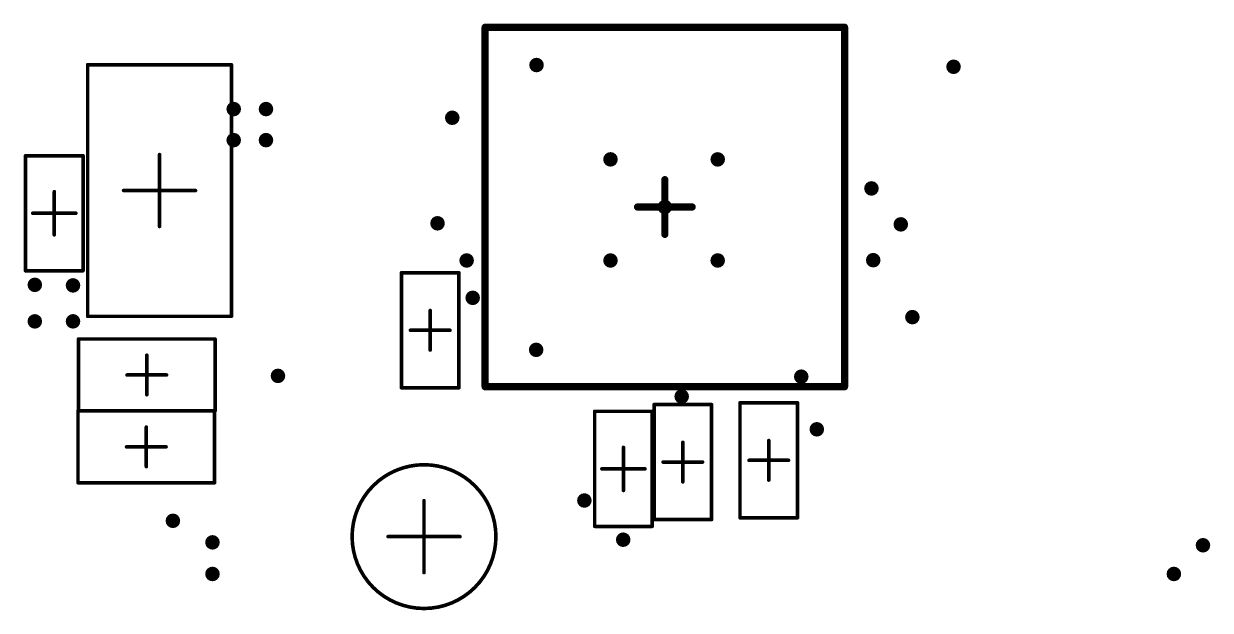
# Model space of a CAD drawing. Header units: inches. Extents: x -0.46 to 4.93, y -0.49 to 6.86.
# Drawn here: x 0.543 to 1.192, y 3.959 to 4.28 of the extents above; entities that cross this region are included whole.
import ezdxf

# ---------------------------------------------------------------- set-up
doc = ezdxf.new("R2010")
doc.units = ezdxf.units.IN
doc.header["$MEASUREMENT"] = 0
doc.layers.add('Top Courtyard', color=56, linetype='Continuous')
doc.layers.add('Via Holes', color=16, linetype='Continuous')

# ---------------------------------------------------------------- blocks, each defined once
blk = doc.blocks.new('CAPC0402_1005_70_L_222')
at = {"layer": 'Top Courtyard'}
for points in [[(-0.0315, 0.01575, 0.00197, 0.00197, 0), (0.0315, 0.01575, 0.00197, 0.00197, 0)], [(-0.0315, 0.01575, 0.00197, 0.00197, 0), (-0.0315, -0.01575, 0.00197, 0.00197, 0)], [(0.0315, 0.01575, 0.00197, 0.00197, 0), (0.0315, -0.01575, 0.00197, 0.00197, 0)], [(0, 0.01181, 0.00197, 0.00197, 0), (0, -0.01181, 0.00197, 0.00197, 0)], [(-0.01181, 0, 0.00197, 0.00197, 0), (0.01181, 0, 0.00197, 0.00197, 0)], [(-0.0315, -0.01575, 0.00197, 0.00197, 0), (0.0315, -0.01575, 0.00197, 0.00197, 0)]]:
    blk.add_lwpolyline(points, format="xyseb", dxfattribs=at)
for points in [[(-0.03199, 0.01575, 0.000984, 0.000984, 1), (-0.031, 0.01575, 0.000984, 0.000984, 1)], [(-0.03199, 0.01575, 0.000984, 0.000984, 1), (-0.031, 0.01575, 0.000984, 0.000984, 1)], [(0.031, 0.01575, 0.000984, 0.000984, 1), (0.03199, 0.01575, 0.000984, 0.000984, 1)], [(0.031, 0.01575, 0.000984, 0.000984, 1), (0.03199, 0.01575, 0.000984, 0.000984, 1)], [(-0.00049, 0.01181, 0.000984, 0.000984, 1), (0.00049, 0.01181, 0.000984, 0.000984, 1)], [(-0.0123, 0, 0.000984, 0.000984, 1), (-0.01132, 0, 0.000984, 0.000984, 1)], [(0.01132, 0, 0.000984, 0.000984, 1), (0.0123, 0, 0.000984, 0.000984, 1)], [(-0.00049, -0.01181, 0.000984, 0.000984, 1), (0.00049, -0.01181, 0.000984, 0.000984, 1)], [(-0.03199, -0.01575, 0.000984, 0.000984, 1), (-0.031, -0.01575, 0.000984, 0.000984, 1)], [(-0.03199, -0.01575, 0.000984, 0.000984, 1), (-0.031, -0.01575, 0.000984, 0.000984, 1)], [(0.031, -0.01575, 0.000984, 0.000984, 1), (0.03199, -0.01575, 0.000984, 0.000984, 1)], [(0.031, -0.01575, 0.000984, 0.000984, 1), (0.03199, -0.01575, 0.000984, 0.000984, 1)]]:
    blk.add_lwpolyline(points, format="xyseb", close=True, dxfattribs=at)
blk = doc.blocks.new('FP_SOT994_1_MFG_235')
at = {"layer": 'Top Courtyard'}
for points in [[(-0.09843, 0.09843, 0.00394, 0.00394, 0), (-0.09843, -0.09843, 0.00394, 0.00394, 0)], [(0.09843, 0.09843, 0.00394, 0.00394, 0), (-0.09843, 0.09843, 0.00394, 0.00394, 0)], [(0.09843, 0.09843, 0.00394, 0.00394, 0), (0.09843, -0.09843, 0.00394, 0.00394, 0)], [(0, 0.015, 0.00394, 0.00394, 0), (0, 0, 0.00394, 0.00394, 0)], [(0, 0, 0.00394, 0.00394, 0), (-0.015, 0, 0.00394, 0.00394, 0)], [(0, 0, 0.00394, 0.00394, 0), (0, -0.015, 0.00394, 0.00394, 0)], [(0.015, 0, 0.00394, 0.00394, 0), (0, 0, 0.00394, 0.00394, 0)], [(0.09843, -0.09843, 0.00394, 0.00394, 0), (-0.09843, -0.09843, 0.00394, 0.00394, 0)]]:
    blk.add_lwpolyline(points, format="xyseb", dxfattribs=at)
for points in [[(-0.09941, 0.09843, 0.00197, 0.00197, 1), (-0.09744, 0.09843, 0.00197, 0.00197, 1)], [(-0.09941, 0.09843, 0.00197, 0.00197, 1), (-0.09744, 0.09843, 0.00197, 0.00197, 1)], [(0.09744, 0.09843, 0.00197, 0.00197, 1), (0.09941, 0.09843, 0.00197, 0.00197, 1)], [(0.09744, 0.09843, 0.00197, 0.00197, 1), (0.09941, 0.09843, 0.00197, 0.00197, 1)], [(-0.00098, 0.015, 0.00197, 0.00197, 1), (0.00098, 0.015, 0.00197, 0.00197, 1)], [(-0.01598, 0, 0.00197, 0.00197, 1), (-0.01402, 0, 0.00197, 0.00197, 1)], [(-0.00098, 0, 0.00197, 0.00197, 1), (0.00098, 0, 0.00197, 0.00197, 1)], [(-0.00098, 0, 0.00197, 0.00197, 1), (0.00098, 0, 0.00197, 0.00197, 1)], [(-0.00098, 0, 0.00197, 0.00197, 1), (0.00098, 0, 0.00197, 0.00197, 1)], [(-0.00098, 0, 0.00197, 0.00197, 1), (0.00098, 0, 0.00197, 0.00197, 1)], [(0.01402, 0, 0.00197, 0.00197, 1), (0.01598, 0, 0.00197, 0.00197, 1)], [(-0.00098, -0.015, 0.00197, 0.00197, 1), (0.00098, -0.015, 0.00197, 0.00197, 1)], [(-0.09941, -0.09843, 0.00197, 0.00197, 1), (-0.09744, -0.09843, 0.00197, 0.00197, 1)], [(-0.09941, -0.09843, 0.00197, 0.00197, 1), (-0.09744, -0.09843, 0.00197, 0.00197, 1)], [(0.09744, -0.09843, 0.00197, 0.00197, 1), (0.09941, -0.09843, 0.00197, 0.00197, 1)], [(0.09744, -0.09843, 0.00197, 0.00197, 1), (0.09941, -0.09843, 0.00197, 0.00197, 1)]]:
    blk.add_lwpolyline(points, format="xyseb", close=True, dxfattribs=at)
blk = doc.blocks.new('RESC0402_1005__L_248')
at = {"layer": 'Top Courtyard'}
for points in [[(-0.0315, -0.01575, 0.00197, 0.00197, 0), (-0.0315, 0.01575, 0.00197, 0.00197, 0)], [(0.0315, 0.01575, 0.00197, 0.00197, 0), (-0.0315, 0.01575, 0.00197, 0.00197, 0)], [(0.0315, -0.01575, 0.00197, 0.00197, 0), (0.0315, 0.01575, 0.00197, 0.00197, 0)], [(0, -0.01083, 0.00197, 0.00197, 0), (0, 0.01083, 0.00197, 0.00197, 0)], [(0.01083, 0, 0.00197, 0.00197, 0), (-0.01083, 0, 0.00197, 0.00197, 0)], [(0.0315, -0.01575, 0.00197, 0.00197, 0), (-0.0315, -0.01575, 0.00197, 0.00197, 0)]]:
    blk.add_lwpolyline(points, format="xyseb", dxfattribs=at)
for points in [[(-0.03199, 0.01575, 0.000984, 0.000984, 1), (-0.031, 0.01575, 0.000984, 0.000984, 1)], [(-0.03199, 0.01575, 0.000984, 0.000984, 1), (-0.031, 0.01575, 0.000984, 0.000984, 1)], [(0.031, 0.01575, 0.000984, 0.000984, 1), (0.03199, 0.01575, 0.000984, 0.000984, 1)], [(0.031, 0.01575, 0.000984, 0.000984, 1), (0.03199, 0.01575, 0.000984, 0.000984, 1)], [(-0.00049, 0.01083, 0.000984, 0.000984, 1), (0.00049, 0.01083, 0.000984, 0.000984, 1)], [(-0.01132, 0, 0.000984, 0.000984, 1), (-0.01033, 0, 0.000984, 0.000984, 1)], [(0.01033, 0, 0.000984, 0.000984, 1), (0.01132, 0, 0.000984, 0.000984, 1)], [(-0.00049, -0.01083, 0.000984, 0.000984, 1), (0.00049, -0.01083, 0.000984, 0.000984, 1)], [(-0.03199, -0.01575, 0.000984, 0.000984, 1), (-0.031, -0.01575, 0.000984, 0.000984, 1)], [(-0.03199, -0.01575, 0.000984, 0.000984, 1), (-0.031, -0.01575, 0.000984, 0.000984, 1)], [(0.031, -0.01575, 0.000984, 0.000984, 1), (0.03199, -0.01575, 0.000984, 0.000984, 1)], [(0.031, -0.01575, 0.000984, 0.000984, 1), (0.03199, -0.01575, 0.000984, 0.000984, 1)]]:
    blk.add_lwpolyline(points, format="xyseb", close=True, dxfattribs=at)
blk = doc.blocks.new('RESC0402_1005__L_249')
at = {"layer": 'Top Courtyard'}
for points in [[(-0.0315, -0.01575, 0.00197, 0.00197, 0), (-0.0315, 0.01575, 0.00197, 0.00197, 0)], [(0.0315, 0.01575, 0.00197, 0.00197, 0), (-0.0315, 0.01575, 0.00197, 0.00197, 0)], [(0.0315, -0.01575, 0.00197, 0.00197, 0), (0.0315, 0.01575, 0.00197, 0.00197, 0)], [(0, -0.01083, 0.00197, 0.00197, 0), (0, 0.01083, 0.00197, 0.00197, 0)], [(0.01083, 0, 0.00197, 0.00197, 0), (-0.01083, 0, 0.00197, 0.00197, 0)], [(0.0315, -0.01575, 0.00197, 0.00197, 0), (-0.0315, -0.01575, 0.00197, 0.00197, 0)]]:
    blk.add_lwpolyline(points, format="xyseb", dxfattribs=at)
for points in [[(-0.03199, 0.01575, 0.000984, 0.000984, 1), (-0.031, 0.01575, 0.000984, 0.000984, 1)], [(-0.03199, 0.01575, 0.000984, 0.000984, 1), (-0.031, 0.01575, 0.000984, 0.000984, 1)], [(0.031, 0.01575, 0.000984, 0.000984, 1), (0.03199, 0.01575, 0.000984, 0.000984, 1)], [(0.031, 0.01575, 0.000984, 0.000984, 1), (0.03199, 0.01575, 0.000984, 0.000984, 1)], [(-0.00049, 0.01083, 0.000984, 0.000984, 1), (0.00049, 0.01083, 0.000984, 0.000984, 1)], [(-0.01132, 0, 0.000984, 0.000984, 1), (-0.01033, 0, 0.000984, 0.000984, 1)], [(0.01033, 0, 0.000984, 0.000984, 1), (0.01132, 0, 0.000984, 0.000984, 1)], [(-0.00049, -0.01083, 0.000984, 0.000984, 1), (0.00049, -0.01083, 0.000984, 0.000984, 1)], [(-0.03199, -0.01575, 0.000984, 0.000984, 1), (-0.031, -0.01575, 0.000984, 0.000984, 1)], [(-0.03199, -0.01575, 0.000984, 0.000984, 1), (-0.031, -0.01575, 0.000984, 0.000984, 1)], [(0.031, -0.01575, 0.000984, 0.000984, 1), (0.03199, -0.01575, 0.000984, 0.000984, 1)], [(0.031, -0.01575, 0.000984, 0.000984, 1), (0.03199, -0.01575, 0.000984, 0.000984, 1)]]:
    blk.add_lwpolyline(points, format="xyseb", close=True, dxfattribs=at)
blk = doc.blocks.new('RESC0402_1005__L_250')
at = {"layer": 'Top Courtyard'}
for points in [[(-0.0315, 0.01575, 0.00197, 0.00197, 0), (-0.0315, -0.01575, 0.00197, 0.00197, 0)], [(-0.0315, 0.01575, 0.00197, 0.00197, 0), (0.0315, 0.01575, 0.00197, 0.00197, 0)], [(0.0315, 0.01575, 0.00197, 0.00197, 0), (0.0315, -0.01575, 0.00197, 0.00197, 0)], [(0, 0.01083, 0.00197, 0.00197, 0), (0, -0.01083, 0.00197, 0.00197, 0)], [(-0.01083, 0, 0.00197, 0.00197, 0), (0.01083, 0, 0.00197, 0.00197, 0)], [(-0.0315, -0.01575, 0.00197, 0.00197, 0), (0.0315, -0.01575, 0.00197, 0.00197, 0)]]:
    blk.add_lwpolyline(points, format="xyseb", dxfattribs=at)
for points in [[(-0.03199, 0.01575, 0.000984, 0.000984, 1), (-0.031, 0.01575, 0.000984, 0.000984, 1)], [(-0.03199, 0.01575, 0.000984, 0.000984, 1), (-0.031, 0.01575, 0.000984, 0.000984, 1)], [(0.031, 0.01575, 0.000984, 0.000984, 1), (0.03199, 0.01575, 0.000984, 0.000984, 1)], [(0.031, 0.01575, 0.000984, 0.000984, 1), (0.03199, 0.01575, 0.000984, 0.000984, 1)], [(-0.00049, 0.01083, 0.000984, 0.000984, 1), (0.00049, 0.01083, 0.000984, 0.000984, 1)], [(-0.01132, 0, 0.000984, 0.000984, 1), (-0.01033, 0, 0.000984, 0.000984, 1)], [(0.01033, 0, 0.000984, 0.000984, 1), (0.01132, 0, 0.000984, 0.000984, 1)], [(-0.00049, -0.01083, 0.000984, 0.000984, 1), (0.00049, -0.01083, 0.000984, 0.000984, 1)], [(-0.03199, -0.01575, 0.000984, 0.000984, 1), (-0.031, -0.01575, 0.000984, 0.000984, 1)], [(-0.03199, -0.01575, 0.000984, 0.000984, 1), (-0.031, -0.01575, 0.000984, 0.000984, 1)], [(0.031, -0.01575, 0.000984, 0.000984, 1), (0.03199, -0.01575, 0.000984, 0.000984, 1)], [(0.031, -0.01575, 0.000984, 0.000984, 1), (0.03199, -0.01575, 0.000984, 0.000984, 1)]]:
    blk.add_lwpolyline(points, format="xyseb", close=True, dxfattribs=at)
blk = doc.blocks.new('TP100_200_NS_579')
at = {"layer": 'Top Courtyard'}
for points in [[(0.03937, 0, 0.00197, 0.00197, 1), (-0.03937, 0, 0.00197, 0.00197, 1)], [(-0.00049, 0.01968, 0.000984, 0.000984, 1), (0.00049, 0.01968, 0.000984, 0.000984, 1)], [(-0.03986, 0, 0.000984, 0.000984, 1), (-0.03888, 0, 0.000984, 0.000984, 1)], [(-0.02018, 0, 0.000984, 0.000984, 1), (-0.01919, 0, 0.000984, 0.000984, 1)], [(0.01919, 0, 0.000984, 0.000984, 1), (0.02018, 0, 0.000984, 0.000984, 1)], [(0.03888, 0, 0.000984, 0.000984, 1), (0.03986, 0, 0.000984, 0.000984, 1)], [(-0.00049, -0.01969, 0.000984, 0.000984, 1), (0.00049, -0.01969, 0.000984, 0.000984, 1)]]:
    blk.add_lwpolyline(points, format="xyseb", close=True, dxfattribs=at)
for points in [[(0, 0.01968, 0.00197, 0.00197, 0), (0, -0.01969, 0.00197, 0.00197, 0)], [(-0.01969, 0, 0.00197, 0.00197, 0), (0.01969, 0, 0.00197, 0.00197, 0)]]:
    blk.add_lwpolyline(points, format="xyseb", dxfattribs=at)
blk = doc.blocks.new('RESC0402_1005__N_654')
at = {"layer": 'Top Courtyard'}
for points in [[(-0.0374, -0.01968, 0.00197, 0.00197, 0), (-0.0374, 0.01969, 0.00197, 0.00197, 0)], [(-0.0374, 0.01969, 0.00197, 0.00197, 0), (0.0374, 0.01969, 0.00197, 0.00197, 0)], [(0.0374, -0.01968, 0.00197, 0.00197, 0), (0.0374, 0.01969, 0.00197, 0.00197, 0)], [(0, -0.01083, 0.00197, 0.00197, 0), (0, 0.01083, 0.00197, 0.00197, 0)], [(-0.01083, 0, 0.00197, 0.00197, 0), (0.01083, 0, 0.00197, 0.00197, 0)], [(-0.0374, -0.01968, 0.00197, 0.00197, 0), (0.0374, -0.01968, 0.00197, 0.00197, 0)]]:
    blk.add_lwpolyline(points, format="xyseb", dxfattribs=at)
for points in [[(-0.03789, 0.01969, 0.000984, 0.000984, 1), (-0.03691, 0.01969, 0.000984, 0.000984, 1)], [(-0.03789, 0.01969, 0.000984, 0.000984, 1), (-0.03691, 0.01969, 0.000984, 0.000984, 1)], [(0.03691, 0.01969, 0.000984, 0.000984, 1), (0.03789, 0.01969, 0.000984, 0.000984, 1)], [(0.03691, 0.01969, 0.000984, 0.000984, 1), (0.03789, 0.01969, 0.000984, 0.000984, 1)], [(-0.00049, 0.01083, 0.000984, 0.000984, 1), (0.00049, 0.01083, 0.000984, 0.000984, 1)], [(-0.01132, 0, 0.000984, 0.000984, 1), (-0.01033, 0, 0.000984, 0.000984, 1)], [(0.01033, 0, 0.000984, 0.000984, 1), (0.01132, 0, 0.000984, 0.000984, 1)], [(-0.00049, -0.01083, 0.000984, 0.000984, 1), (0.00049, -0.01083, 0.000984, 0.000984, 1)], [(-0.03789, -0.01968, 0.000984, 0.000984, 1), (-0.03691, -0.01968, 0.000984, 0.000984, 1)], [(-0.03789, -0.01968, 0.000984, 0.000984, 1), (-0.03691, -0.01968, 0.000984, 0.000984, 1)], [(0.03691, -0.01968, 0.000984, 0.000984, 1), (0.03789, -0.01968, 0.000984, 0.000984, 1)], [(0.03691, -0.01968, 0.000984, 0.000984, 1), (0.03789, -0.01968, 0.000984, 0.000984, 1)]]:
    blk.add_lwpolyline(points, format="xyseb", close=True, dxfattribs=at)
blk = doc.blocks.new('RESC0402_1005__N_655')
at = {"layer": 'Top Courtyard'}
for points in [[(-0.0374, -0.01968, 0.00197, 0.00197, 0), (-0.0374, 0.01969, 0.00197, 0.00197, 0)], [(-0.0374, 0.01969, 0.00197, 0.00197, 0), (0.0374, 0.01969, 0.00197, 0.00197, 0)], [(0.0374, -0.01968, 0.00197, 0.00197, 0), (0.0374, 0.01969, 0.00197, 0.00197, 0)], [(0, -0.01083, 0.00197, 0.00197, 0), (0, 0.01083, 0.00197, 0.00197, 0)], [(-0.01083, 0, 0.00197, 0.00197, 0), (0.01083, 0, 0.00197, 0.00197, 0)], [(-0.0374, -0.01968, 0.00197, 0.00197, 0), (0.0374, -0.01968, 0.00197, 0.00197, 0)]]:
    blk.add_lwpolyline(points, format="xyseb", dxfattribs=at)
for points in [[(-0.03789, 0.01969, 0.000984, 0.000984, 1), (-0.03691, 0.01969, 0.000984, 0.000984, 1)], [(-0.03789, 0.01969, 0.000984, 0.000984, 1), (-0.03691, 0.01969, 0.000984, 0.000984, 1)], [(0.03691, 0.01969, 0.000984, 0.000984, 1), (0.03789, 0.01969, 0.000984, 0.000984, 1)], [(0.03691, 0.01969, 0.000984, 0.000984, 1), (0.03789, 0.01969, 0.000984, 0.000984, 1)], [(-0.00049, 0.01083, 0.000984, 0.000984, 1), (0.00049, 0.01083, 0.000984, 0.000984, 1)], [(-0.01132, 0, 0.000984, 0.000984, 1), (-0.01033, 0, 0.000984, 0.000984, 1)], [(0.01033, 0, 0.000984, 0.000984, 1), (0.01132, 0, 0.000984, 0.000984, 1)], [(-0.00049, -0.01083, 0.000984, 0.000984, 1), (0.00049, -0.01083, 0.000984, 0.000984, 1)], [(-0.03789, -0.01968, 0.000984, 0.000984, 1), (-0.03691, -0.01968, 0.000984, 0.000984, 1)], [(-0.03789, -0.01968, 0.000984, 0.000984, 1), (-0.03691, -0.01968, 0.000984, 0.000984, 1)], [(0.03691, -0.01968, 0.000984, 0.000984, 1), (0.03789, -0.01968, 0.000984, 0.000984, 1)], [(0.03691, -0.01968, 0.000984, 0.000984, 1), (0.03789, -0.01968, 0.000984, 0.000984, 1)]]:
    blk.add_lwpolyline(points, format="xyseb", close=True, dxfattribs=at)
blk = doc.blocks.new('CAPC0805_2012_145_N_883')
at = {"layer": 'Top Courtyard'}
for points in [[(-0.0689, 0.03937, 0.00197, 0.00197, 0), (0.0689, 0.03937, 0.00197, 0.00197, 0)], [(-0.0689, 0.03937, 0.00197, 0.00197, 0), (-0.0689, -0.03937, 0.00197, 0.00197, 0)], [(0.0689, 0.03937, 0.00197, 0.00197, 0), (0.0689, -0.03937, 0.00197, 0.00197, 0)], [(0, 0.01969, 0.00197, 0.00197, 0), (0, -0.01968, 0.00197, 0.00197, 0)], [(-0.01969, 0, 0.00197, 0.00197, 0), (0.01969, 0, 0.00197, 0.00197, 0)], [(-0.0689, -0.03937, 0.00197, 0.00197, 0), (0.0689, -0.03937, 0.00197, 0.00197, 0)]]:
    blk.add_lwpolyline(points, format="xyseb", dxfattribs=at)
for points in [[(-0.06939, 0.03937, 0.000984, 0.000984, 1), (-0.06841, 0.03937, 0.000984, 0.000984, 1)], [(-0.06939, 0.03937, 0.000984, 0.000984, 1), (-0.06841, 0.03937, 0.000984, 0.000984, 1)], [(0.06841, 0.03937, 0.000984, 0.000984, 1), (0.06939, 0.03937, 0.000984, 0.000984, 1)], [(0.06841, 0.03937, 0.000984, 0.000984, 1), (0.06939, 0.03937, 0.000984, 0.000984, 1)], [(-0.00049, 0.01969, 0.000984, 0.000984, 1), (0.00049, 0.01969, 0.000984, 0.000984, 1)], [(-0.02018, 0, 0.000984, 0.000984, 1), (-0.01919, 0, 0.000984, 0.000984, 1)], [(0.01919, 0, 0.000984, 0.000984, 1), (0.02018, 0, 0.000984, 0.000984, 1)], [(-0.00049, -0.01968, 0.000984, 0.000984, 1), (0.00049, -0.01968, 0.000984, 0.000984, 1)], [(-0.06939, -0.03937, 0.000984, 0.000984, 1), (-0.06841, -0.03937, 0.000984, 0.000984, 1)], [(-0.06939, -0.03937, 0.000984, 0.000984, 1), (-0.06841, -0.03937, 0.000984, 0.000984, 1)], [(0.06841, -0.03937, 0.000984, 0.000984, 1), (0.06939, -0.03937, 0.000984, 0.000984, 1)], [(0.06841, -0.03937, 0.000984, 0.000984, 1), (0.06939, -0.03937, 0.000984, 0.000984, 1)]]:
    blk.add_lwpolyline(points, format="xyseb", close=True, dxfattribs=at)
blk = doc.blocks.new('CAPC0402_1005_70_L_885')
at = {"layer": 'Top Courtyard'}
for points in [[(-0.0315, 0.01575, 0.00197, 0.00197, 0), (0.0315, 0.01575, 0.00197, 0.00197, 0)], [(-0.0315, 0.01575, 0.00197, 0.00197, 0), (-0.0315, -0.01575, 0.00197, 0.00197, 0)], [(0.0315, 0.01575, 0.00197, 0.00197, 0), (0.0315, -0.01575, 0.00197, 0.00197, 0)], [(0, 0.01181, 0.00197, 0.00197, 0), (0, -0.01181, 0.00197, 0.00197, 0)], [(-0.01181, 0, 0.00197, 0.00197, 0), (0.01181, 0, 0.00197, 0.00197, 0)], [(-0.0315, -0.01575, 0.00197, 0.00197, 0), (0.0315, -0.01575, 0.00197, 0.00197, 0)]]:
    blk.add_lwpolyline(points, format="xyseb", dxfattribs=at)
for points in [[(-0.03199, 0.01575, 0.000984, 0.000984, 1), (-0.031, 0.01575, 0.000984, 0.000984, 1)], [(-0.03199, 0.01575, 0.000984, 0.000984, 1), (-0.031, 0.01575, 0.000984, 0.000984, 1)], [(0.031, 0.01575, 0.000984, 0.000984, 1), (0.03199, 0.01575, 0.000984, 0.000984, 1)], [(0.031, 0.01575, 0.000984, 0.000984, 1), (0.03199, 0.01575, 0.000984, 0.000984, 1)], [(-0.00049, 0.01181, 0.000984, 0.000984, 1), (0.00049, 0.01181, 0.000984, 0.000984, 1)], [(-0.0123, 0, 0.000984, 0.000984, 1), (-0.01132, 0, 0.000984, 0.000984, 1)], [(0.01132, 0, 0.000984, 0.000984, 1), (0.0123, 0, 0.000984, 0.000984, 1)], [(-0.00049, -0.01181, 0.000984, 0.000984, 1), (0.00049, -0.01181, 0.000984, 0.000984, 1)], [(-0.03199, -0.01575, 0.000984, 0.000984, 1), (-0.031, -0.01575, 0.000984, 0.000984, 1)], [(-0.03199, -0.01575, 0.000984, 0.000984, 1), (-0.031, -0.01575, 0.000984, 0.000984, 1)], [(0.031, -0.01575, 0.000984, 0.000984, 1), (0.03199, -0.01575, 0.000984, 0.000984, 1)], [(0.031, -0.01575, 0.000984, 0.000984, 1), (0.03199, -0.01575, 0.000984, 0.000984, 1)]]:
    blk.add_lwpolyline(points, format="xyseb", close=True, dxfattribs=at)

msp = doc.modelspace()

# ---------------------------------------------------------------- hatches: boundary and pattern name
at = {"layer": 'Via Holes'}
h = msp.add_hatch(color=7, dxfattribs=at)
edge = h.paths.add_edge_path()
edge.add_arc((0.82351, 4.25753), 0.004, 0, 360)
h = msp.add_hatch(color=7, dxfattribs=at)
edge = h.paths.add_edge_path()
edge.add_arc((1.05186, 4.25658), 0.004, 0, 360)
h = msp.add_hatch(color=7, dxfattribs=at)
edge = h.paths.add_edge_path()
edge.add_arc((0.6577, 4.23342), 0.004, 0, 360)
h = msp.add_hatch(color=7, dxfattribs=at)
edge = h.paths.add_edge_path()
edge.add_arc((0.67536, 4.23342), 0.004, 0, 360)
h = msp.add_hatch(color=7, dxfattribs=at)
edge = h.paths.add_edge_path()
edge.add_arc((0.77738, 4.22866), 0.004, 0, 360)
h = msp.add_hatch(color=7, dxfattribs=at)
edge = h.paths.add_edge_path()
edge.add_arc((0.6577, 4.2164), 0.004, 0, 360)
h = msp.add_hatch(color=7, dxfattribs=at)
edge = h.paths.add_edge_path()
edge.add_arc((0.67536, 4.2164), 0.004, 0, 360)
h = msp.add_hatch(color=7, dxfattribs=at)
edge = h.paths.add_edge_path()
edge.add_arc((0.86401, 4.20586), 0.004, 0, 360)
h = msp.add_hatch(color=7, dxfattribs=at)
edge = h.paths.add_edge_path()
edge.add_arc((0.92273, 4.20586), 0.004, 0, 360)
h = msp.add_hatch(color=7, dxfattribs=at)
edge = h.paths.add_edge_path()
edge.add_arc((1.00691, 4.18996), 0.004, 0, 360)
h = msp.add_hatch(color=7, dxfattribs=at)
edge = h.paths.add_edge_path()
edge.add_arc((0.89378, 4.17978), 0.004, 0, 360)
h = msp.add_hatch(color=7, dxfattribs=at)
edge = h.paths.add_edge_path()
edge.add_arc((0.76931, 4.17085), 0.004, 0, 360)
h = msp.add_hatch(color=7, dxfattribs=at)
edge = h.paths.add_edge_path()
edge.add_arc((1.02297, 4.17027), 0.004, 0, 360)
h = msp.add_hatch(color=7, dxfattribs=at)
edge = h.paths.add_edge_path()
edge.add_arc((0.78525, 4.15049), 0.004, 0, 360)
h = msp.add_hatch(color=7, dxfattribs=at)
edge = h.paths.add_edge_path()
edge.add_arc((0.86401, 4.15049), 0.004, 0, 360)
h = msp.add_hatch(color=7, dxfattribs=at)
edge = h.paths.add_edge_path()
edge.add_arc((0.92273, 4.15049), 0.004, 0, 360)
h = msp.add_hatch(color=7, dxfattribs=at)
edge = h.paths.add_edge_path()
edge.add_arc((1.00788, 4.15065), 0.004, 0, 360)
h = msp.add_hatch(color=7, dxfattribs=at)
edge = h.paths.add_edge_path()
edge.add_arc((0.54878, 4.13715), 0.004, 0, 360)
h = msp.add_hatch(color=7, dxfattribs=at)
edge = h.paths.add_edge_path()
edge.add_arc((0.56969, 4.13683), 0.004, 0, 360)
h = msp.add_hatch(color=7, dxfattribs=at)
edge = h.paths.add_edge_path()
edge.add_arc((0.78857, 4.13003), 0.004, 0, 360)
h = msp.add_hatch(color=7, dxfattribs=at)
edge = h.paths.add_edge_path()
edge.add_arc((0.54879, 4.11714), 0.004, 0, 360)
h = msp.add_hatch(color=7, dxfattribs=at)
edge = h.paths.add_edge_path()
edge.add_arc((0.56969, 4.11714), 0.004, 0, 360)
h = msp.add_hatch(color=7, dxfattribs=at)
edge = h.paths.add_edge_path()
edge.add_arc((1.02932, 4.11946), 0.004, 0, 360)
h = msp.add_hatch(color=7, dxfattribs=at)
edge = h.paths.add_edge_path()
edge.add_arc((0.82331, 4.10156), 0.004, 0, 360)
h = msp.add_hatch(color=7, dxfattribs=at)
edge = h.paths.add_edge_path()
edge.add_arc((0.68193, 4.08728), 0.004, 0, 360)
h = msp.add_hatch(color=7, dxfattribs=at)
edge = h.paths.add_edge_path()
edge.add_arc((0.96849, 4.08684), 0.004, 0, 360)
h = msp.add_hatch(color=7, dxfattribs=at)
edge = h.paths.add_edge_path()
edge.add_arc((0.903, 4.076), 0.004, 0, 360)
h = msp.add_hatch(color=7, dxfattribs=at)
edge = h.paths.add_edge_path()
edge.add_arc((0.977, 4.058), 0.004, 0, 360)
h = msp.add_hatch(color=7, dxfattribs=at)
edge = h.paths.add_edge_path()
edge.add_arc((0.84971, 4.01902), 0.004, 0, 360)
h = msp.add_hatch(color=7, dxfattribs=at)
edge = h.paths.add_edge_path()
edge.add_arc((0.62441, 4.0079), 0.004, 0, 360)
h = msp.add_hatch(color=7, dxfattribs=at)
edge = h.paths.add_edge_path()
edge.add_arc((0.64606, 3.99608), 0.004, 0, 360)
h = msp.add_hatch(color=7, dxfattribs=at)
edge = h.paths.add_edge_path()
edge.add_arc((0.87098, 3.99754), 0.004, 0, 360)
h = msp.add_hatch(color=7, dxfattribs=at)
edge = h.paths.add_edge_path()
edge.add_arc((1.18844, 3.99449), 0.004, 0, 360)
h = msp.add_hatch(color=7, dxfattribs=at)
edge = h.paths.add_edge_path()
edge.add_arc((0.64606, 3.97877), 0.004, 0, 360)
h = msp.add_hatch(color=7, dxfattribs=at)
edge = h.paths.add_edge_path()
edge.add_arc((1.17251, 3.97877), 0.004, 0, 360)

# ---------------------------------------------------------------- block references
for name, p, rotation in [('FP_SOT994_1_MFG_235', (0.89378, 4.17978), 180), ('CAPC0805_2012_145_N_883', (0.61709, 4.1888), 90), ('CAPC0402_1005_70_L_885', (0.55945, 4.17636), 90), ('RESC0402_1005__L_250', (0.76529, 4.11226), 90), ('CAPC0402_1005_70_L_222', (0.87111, 4.03634), 90), ('RESC0402_1005__L_249', (0.90362, 4.04006), 270), ('RESC0402_1005__L_248', (0.95069, 4.04104), 270), ('TP100_200_NS_579', (0.7619, 3.99924), 90)]:
    msp.add_blockref(name, p, dxfattribs=dict(rotation=rotation))
for name, p in [('RESC0402_1005__N_654', (0.6101, 4.08778)), ('RESC0402_1005__N_655', (0.60983, 4.04841))]:
    msp.add_blockref(name, p)

doc.saveas('drawing.dxf')
